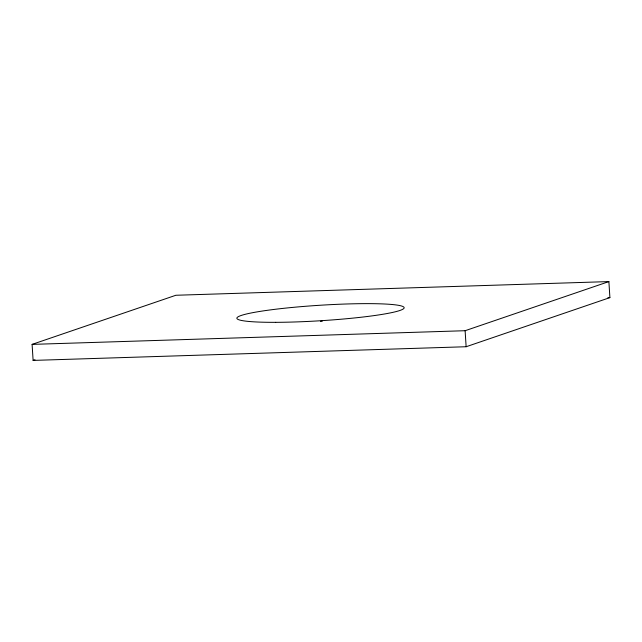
<?xml version="1.0" encoding="UTF-8"?>
<svg xmlns="http://www.w3.org/2000/svg" width="642" height="642" viewBox="0 0 642 642"><rect width="100%" height="100%" fill="white"/><g stroke="black" fill="none" stroke-linecap="round" stroke-linejoin="round"><path stroke-width="0.96" d="M32.1 344.385L175.868 295.264L608.889 281.589L609.9 297.615L466.132 346.736L33.111 360.411L32.1 344.385L465.121 330.71L608.889 281.589M33.111 360.411L34.997 359.769M607.894 297.679L609.9 297.615M465.121 330.71L466.132 346.736M320.438 321.321A83.813 7.744 -3.6 0 1 322.268 321.209M275.683 322.332A83.813 7.744 -3.6 0 0 404.075 308.096A83.813 7.744 -3.6 0 0 281.734 308.529A83.813 7.744 -3.6 0 0 275.683 322.332"/></g></svg>
